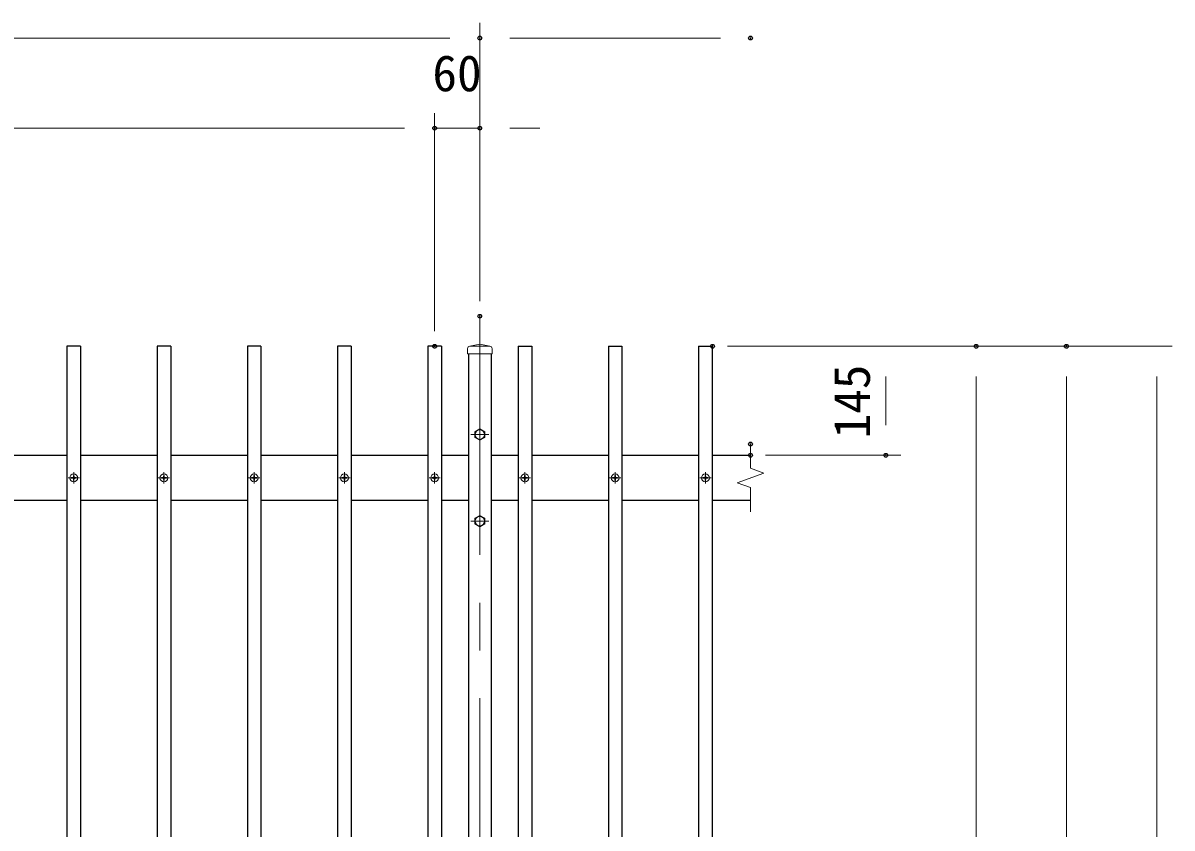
# Model space of a CAD drawing. Units: millimetres, scale not verified. Extents: x -4200 to 4200, y -2970 to 2970.
# Drawn here: x -2138 to -610, y 689 to 1760 of the extents above; entities that cross this region are included whole.
import ezdxf
from ezdxf.enums import TextEntityAlignment as Align

# ---------------------------------------------------------------- set-up
doc = ezdxf.new("R2010")
doc.units = ezdxf.units.MM
doc.header["$LTSCALE"] = 10
doc.header["$PDMODE"] = 32
doc.header["$PDSIZE"] = 5
doc.linetypes.add('USER1', pattern=[50.8, 31.75, -6.35, 6.35, -6.35])
for name, color, linetype, lineweight in [('0-2_D-BMK', 2, 'USER1', 13), ('0-4_D-STR1', 1, 'Continuous', 25), ('0-6_D-STR3', 3, 'Continuous', 13), ('0-8_D-STR-DIM', 7, 'Continuous', 13)]:
    doc.layers.add(name, color=color, linetype=linetype, lineweight=lineweight)
doc.layers.add('0-A_Defpoints', color=8, linetype='Continuous')
doc.styles.add('ＭＳ ゴシック', font='')
doc.styles.get('ＭＳ ゴシック').set_extended_font_data('MS Gothic')

msp = doc.modelspace()

# ---------------------------------------------------------------- linework, layer by layer
at = {"layer": '0-2_D-BMK'}
for p, q in [((-1530.77, 1369.85), (-1530.77, -490.15)), ((-1518.77, 1212.35), (-1542.77, 1212.35)), ((-2070.77, 1162.35), (-2070.77, 1147.35)), ((-1950.77, 1162.35), (-1950.77, 1147.35)), ((-1830.77, 1162.35), (-1830.77, 1147.35)), ((-1710.77, 1162.35), (-1710.77, 1147.35)), ((-1590.77, 1162.35), (-1590.77, 1147.35)), ((-1470.77, 1162.35), (-1470.77, 1147.35)), ((-1350.77, 1162.35), (-1350.77, 1147.35)), ((-1230.77, 1162.35), (-1230.77, 1147.35)), ((-2063.27, 1154.85), (-2078.27, 1154.85)), ((-1943.27, 1154.85), (-1958.27, 1154.85)), ((-1823.27, 1154.85), (-1838.27, 1154.85)), ((-1703.27, 1154.85), (-1718.27, 1154.85)), ((-1583.27, 1154.85), (-1598.27, 1154.85)), ((-1463.27, 1154.85), (-1478.27, 1154.85)), ((-1343.27, 1154.85), (-1358.27, 1154.85)), ((-1223.27, 1154.85), (-1238.27, 1154.85)), ((-1518.77, 1097.35), (-1542.77, 1097.35))]:
    msp.add_line(p, q, dxfattribs=at)
at = {"layer": '0-4_D-STR1'}
for p, q in [((-2079.77, 1329.85), (-2079.77, -120.15)), ((-2061.77, 1329.85), (-2079.77, 1329.85)), ((-2061.77, 1329.85), (-2061.77, -120.15)), ((-1959.77, 1329.85), (-1959.77, -120.15)), ((-1941.77, 1329.85), (-1959.77, 1329.85)), ((-1941.77, 1329.85), (-1941.77, -120.15)), ((-1839.77, 1329.85), (-1839.77, -120.15)), ((-1821.77, 1329.85), (-1839.77, 1329.85)), ((-1821.77, 1329.85), (-1821.77, -120.15)), ((-1719.77, 1329.85), (-1719.77, -120.15)), ((-1701.77, 1329.85), (-1719.77, 1329.85)), ((-1701.77, 1329.85), (-1701.77, -120.15)), ((-1599.77, 1329.85), (-1599.77, -120.15)), ((-1581.77, 1329.85), (-1599.77, 1329.85)), ((-1581.77, 1329.85), (-1581.77, -120.15)), ((-1479.77, 1329.85), (-1479.77, -120.15)), ((-1479.77, 1329.85), (-1461.77, 1329.85)), ((-1461.77, 1329.85), (-1461.77, -120.15)), ((-1359.77, 1329.85), (-1359.77, -120.15)), ((-1359.77, 1329.85), (-1341.77, 1329.85)), ((-1341.77, 1329.85), (-1341.77, -120.15)), ((-1239.77, 1329.85), (-1239.77, -120.15)), ((-1239.77, 1329.85), (-1221.77, 1329.85)), ((-1221.77, 1329.85), (-1221.77, -120.15)), ((-1545.77, 1319.85), (-1545.77, -390.15)), ((-1515.77, 1319.85), (-1515.77, -390.15)), ((-2181.77, 1184.85), (-2079.77, 1184.85)), ((-2061.77, 1184.85), (-1959.77, 1184.85)), ((-1941.77, 1184.85), (-1839.77, 1184.85)), ((-1821.77, 1184.85), (-1719.77, 1184.85)), ((-1701.77, 1184.85), (-1599.77, 1184.85)), ((-1581.77, 1184.85), (-1545.77, 1184.85)), ((-1515.77, 1184.85), (-1479.77, 1184.85)), ((-1461.77, 1184.85), (-1359.77, 1184.85)), ((-1341.77, 1184.85), (-1239.77, 1184.85)), ((-1221.77, 1184.85), (-1170.77, 1184.85)), ((-2079.77, 1124.85), (-2181.77, 1124.85)), ((-1959.77, 1124.85), (-2061.77, 1124.85)), ((-1839.77, 1124.85), (-1941.77, 1124.85)), ((-1719.77, 1124.85), (-1821.77, 1124.85)), ((-1599.77, 1124.85), (-1701.77, 1124.85)), ((-1545.77, 1124.85), (-1581.77, 1124.85)), ((-1479.77, 1124.85), (-1515.77, 1124.85)), ((-1359.77, 1124.85), (-1461.77, 1124.85)), ((-1239.77, 1124.85), (-1341.77, 1124.85)), ((-1170.77, 1124.85), (-1221.77, 1124.85))]:
    msp.add_line(p, q, dxfattribs=at)
at = {"layer": '0-6_D-STR3'}
for p, q in [((-1530.77, 1332.85), (-1544.02, 1329.85)), ((-1544.02, 1329.85), (-1517.52, 1329.85)), ((-1530.77, 1332.85), (-1517.52, 1329.85)), ((-1547.02, 1326.85), (-1547.02, 1319.85)), ((-1547.02, 1319.85), (-1514.52, 1319.85)), ((-1514.52, 1326.85), (-1514.52, 1319.85)), ((-2072.6, 1155.24), (-2074.12, 1155.22)), ((-2074.12, 1155.22), (-2074.12, 1154.48)), ((-2074.12, 1155.22), (-2074.12, 1154.48)), ((-2072.6, 1154.46), (-2074.12, 1154.48)), ((-2071.68, 1155.72), (-2072.6, 1155.24)), ((-2071.68, 1153.99), (-2072.6, 1154.46)), ((-2071.66, 1155.73), (-2071.17, 1156.65)), ((-2071.66, 1153.97), (-2071.17, 1153.05)), ((-2071.14, 1158.2), (-2071.17, 1156.65)), ((-2071.17, 1158.2), (-2070.41, 1158.2)), ((-2071.14, 1151.5), (-2071.17, 1153.05)), ((-2071.14, 1151.5), (-2070.41, 1151.5)), ((-2070.41, 1158.2), (-2070.38, 1156.65)), ((-2070.41, 1151.5), (-2070.38, 1153.05)), ((-2069.89, 1155.73), (-2070.38, 1156.65)), ((-2069.89, 1153.97), (-2070.38, 1153.05)), ((-2069.87, 1155.72), (-2068.95, 1155.24)), ((-2069.87, 1153.99), (-2068.95, 1154.46)), ((-2068.95, 1154.46), (-2067.42, 1154.48)), ((-1952.6, 1155.24), (-1954.12, 1155.22)), ((-1954.12, 1155.22), (-1954.12, 1154.48)), ((-1954.12, 1155.22), (-1954.12, 1154.48)), ((-1952.6, 1154.46), (-1954.12, 1154.48)), ((-1951.68, 1155.72), (-1952.6, 1155.24)), ((-1951.68, 1153.99), (-1952.6, 1154.46)), ((-1951.66, 1155.73), (-1951.17, 1156.65)), ((-1951.66, 1153.97), (-1951.17, 1153.05)), ((-1951.14, 1158.2), (-1951.17, 1156.65)), ((-1951.17, 1158.2), (-1950.41, 1158.2)), ((-1951.14, 1151.5), (-1951.17, 1153.05)), ((-1951.14, 1151.5), (-1950.41, 1151.5)), ((-1950.41, 1158.2), (-1950.38, 1156.65)), ((-1950.41, 1151.5), (-1950.38, 1153.05)), ((-1949.89, 1155.73), (-1950.38, 1156.65)), ((-1949.89, 1153.97), (-1950.38, 1153.05)), ((-1949.87, 1155.72), (-1948.95, 1155.24)), ((-1949.87, 1153.99), (-1948.95, 1154.46)), ((-1948.95, 1154.46), (-1947.42, 1154.48)), ((-1832.6, 1155.24), (-1834.12, 1155.22)), ((-1834.12, 1155.22), (-1834.12, 1154.48)), ((-1834.12, 1155.22), (-1834.12, 1154.48)), ((-1832.6, 1154.46), (-1834.12, 1154.48)), ((-1831.68, 1155.72), (-1832.6, 1155.24)), ((-1831.68, 1153.99), (-1832.6, 1154.46)), ((-1831.66, 1155.73), (-1831.17, 1156.65)), ((-1831.66, 1153.97), (-1831.17, 1153.05)), ((-1831.14, 1158.2), (-1831.17, 1156.65)), ((-1831.17, 1158.2), (-1830.41, 1158.2)), ((-1831.14, 1151.5), (-1831.17, 1153.05)), ((-1831.14, 1151.5), (-1830.41, 1151.5)), ((-1830.41, 1158.2), (-1830.38, 1156.65)), ((-1830.41, 1151.5), (-1830.38, 1153.05)), ((-1829.89, 1155.73), (-1830.38, 1156.65)), ((-1829.89, 1153.97), (-1830.38, 1153.05)), ((-1829.87, 1155.72), (-1828.95, 1155.24)), ((-1829.87, 1153.99), (-1828.95, 1154.46)), ((-1828.95, 1154.46), (-1827.42, 1154.48)), ((-1712.6, 1155.24), (-1714.12, 1155.22)), ((-1714.12, 1155.22), (-1714.12, 1154.48)), ((-1714.12, 1155.22), (-1714.12, 1154.48)), ((-1712.6, 1154.46), (-1714.12, 1154.48)), ((-1711.68, 1155.72), (-1712.6, 1155.24)), ((-1711.68, 1153.99), (-1712.6, 1154.46)), ((-1711.66, 1155.73), (-1711.17, 1156.65)), ((-1711.66, 1153.97), (-1711.17, 1153.05)), ((-1711.14, 1158.2), (-1711.17, 1156.65)), ((-1711.17, 1158.2), (-1710.41, 1158.2)), ((-1711.14, 1151.5), (-1711.17, 1153.05)), ((-1711.14, 1151.5), (-1710.41, 1151.5)), ((-1710.41, 1158.2), (-1710.38, 1156.65)), ((-1710.41, 1151.5), (-1710.38, 1153.05)), ((-1709.89, 1155.73), (-1710.38, 1156.65)), ((-1709.89, 1153.97), (-1710.38, 1153.05)), ((-1709.87, 1155.72), (-1708.95, 1155.24)), ((-1709.87, 1153.99), (-1708.95, 1154.46)), ((-1708.95, 1154.46), (-1707.42, 1154.48)), ((-1592.6, 1155.24), (-1594.12, 1155.22)), ((-1594.12, 1155.22), (-1594.12, 1154.48)), ((-1594.12, 1155.22), (-1594.12, 1154.48)), ((-1592.6, 1154.46), (-1594.12, 1154.48)), ((-1591.68, 1155.72), (-1592.6, 1155.24)), ((-1591.68, 1153.99), (-1592.6, 1154.46)), ((-1591.66, 1155.73), (-1591.17, 1156.65)), ((-1591.66, 1153.97), (-1591.17, 1153.05)), ((-1591.14, 1158.2), (-1591.17, 1156.65)), ((-1591.17, 1158.2), (-1590.41, 1158.2)), ((-1591.14, 1151.5), (-1591.17, 1153.05)), ((-1591.14, 1151.5), (-1590.41, 1151.5)), ((-1590.41, 1158.2), (-1590.38, 1156.65)), ((-1590.41, 1151.5), (-1590.38, 1153.05)), ((-1589.89, 1155.73), (-1590.38, 1156.65)), ((-1589.89, 1153.97), (-1590.38, 1153.05)), ((-1589.87, 1155.72), (-1588.95, 1155.24)), ((-1589.87, 1153.99), (-1588.95, 1154.46)), ((-1588.95, 1154.46), (-1587.42, 1154.48)), ((-1472.6, 1155.24), (-1474.12, 1155.22)), ((-1474.12, 1155.22), (-1474.12, 1154.48)), ((-1474.12, 1155.22), (-1474.12, 1154.48)), ((-1472.6, 1154.46), (-1474.12, 1154.48)), ((-1471.68, 1155.72), (-1472.6, 1155.24)), ((-1471.68, 1153.99), (-1472.6, 1154.46)), ((-1471.66, 1155.73), (-1471.17, 1156.65)), ((-1471.66, 1153.97), (-1471.17, 1153.05)), ((-1471.14, 1158.2), (-1471.17, 1156.65)), ((-1471.17, 1158.2), (-1470.41, 1158.2)), ((-1471.14, 1151.5), (-1471.17, 1153.05)), ((-1471.14, 1151.5), (-1470.41, 1151.5)), ((-1470.41, 1158.2), (-1470.38, 1156.65)), ((-1470.41, 1151.5), (-1470.38, 1153.05)), ((-1469.89, 1155.73), (-1470.38, 1156.65)), ((-1469.89, 1153.97), (-1470.38, 1153.05)), ((-1469.87, 1155.72), (-1468.95, 1155.24)), ((-1469.87, 1153.99), (-1468.95, 1154.46)), ((-1468.95, 1154.46), (-1467.42, 1154.48)), ((-1352.6, 1155.24), (-1354.12, 1155.22)), ((-1354.12, 1155.22), (-1354.12, 1154.48)), ((-1354.12, 1155.22), (-1354.12, 1154.48)), ((-1352.6, 1154.46), (-1354.12, 1154.48)), ((-1351.68, 1155.72), (-1352.6, 1155.24)), ((-1351.68, 1153.99), (-1352.6, 1154.46)), ((-1351.66, 1155.73), (-1351.17, 1156.65)), ((-1351.66, 1153.97), (-1351.17, 1153.05)), ((-1351.14, 1158.2), (-1351.17, 1156.65)), ((-1351.17, 1158.2), (-1350.41, 1158.2)), ((-1351.14, 1151.5), (-1351.17, 1153.05)), ((-1351.14, 1151.5), (-1350.41, 1151.5)), ((-1350.41, 1158.2), (-1350.38, 1156.65)), ((-1350.41, 1151.5), (-1350.38, 1153.05)), ((-1349.89, 1155.73), (-1350.38, 1156.65)), ((-1349.89, 1153.97), (-1350.38, 1153.05)), ((-1349.87, 1155.72), (-1348.95, 1155.24)), ((-1349.87, 1153.99), (-1348.95, 1154.46)), ((-1348.95, 1154.46), (-1347.42, 1154.48)), ((-1232.6, 1155.24), (-1234.12, 1155.22)), ((-1234.12, 1155.22), (-1234.12, 1154.48)), ((-1234.12, 1155.22), (-1234.12, 1154.48)), ((-1232.6, 1154.46), (-1234.12, 1154.48)), ((-1231.68, 1155.72), (-1232.6, 1155.24)), ((-1231.68, 1153.99), (-1232.6, 1154.46)), ((-1231.66, 1155.73), (-1231.17, 1156.65)), ((-1231.66, 1153.97), (-1231.17, 1153.05)), ((-1231.14, 1158.2), (-1231.17, 1156.65)), ((-1231.17, 1158.2), (-1230.41, 1158.2)), ((-1231.14, 1151.5), (-1231.17, 1153.05)), ((-1231.14, 1151.5), (-1230.41, 1151.5)), ((-1230.41, 1158.2), (-1230.38, 1156.65)), ((-1230.41, 1151.5), (-1230.38, 1153.05)), ((-1229.89, 1155.73), (-1230.38, 1156.65)), ((-1229.89, 1153.97), (-1230.38, 1153.05)), ((-1229.87, 1155.72), (-1228.95, 1155.24)), ((-1229.87, 1153.99), (-1228.95, 1154.46)), ((-1228.95, 1154.46), (-1227.42, 1154.48))]:
    msp.add_line(p, q, dxfattribs=at)
for points in [[(-1524.27, 1216.1), (-1530.77, 1219.86), (-1537.27, 1216.1), (-1537.27, 1208.6), (-1530.77, 1204.84), (-1524.27, 1208.6)], [(-1524.27, 1101.1), (-1530.77, 1104.86), (-1537.27, 1101.1), (-1537.27, 1093.6), (-1530.77, 1089.84), (-1524.27, 1093.6)]]:
    msp.add_lwpolyline(points, close=True, dxfattribs=at)
for points in [[(-2068.95, 1155.24), (-2067.42, 1155.22), (-2067.42, 1154.48)], [(-1948.95, 1155.24), (-1947.42, 1155.22), (-1947.42, 1154.48)], [(-1828.95, 1155.24), (-1827.42, 1155.22), (-1827.42, 1154.48)], [(-1708.95, 1155.24), (-1707.42, 1155.22), (-1707.42, 1154.48)], [(-1588.95, 1155.24), (-1587.42, 1155.22), (-1587.42, 1154.48)], [(-1468.95, 1155.24), (-1467.42, 1155.22), (-1467.42, 1154.48)], [(-1348.95, 1155.24), (-1347.42, 1155.22), (-1347.42, 1154.48)], [(-1228.95, 1155.24), (-1227.42, 1155.22), (-1227.42, 1154.48)]]:
    msp.add_lwpolyline(points, dxfattribs=at)
for centre, radius in [((-1530.77, 1212.35), 6.25), ((-2070.77, 1154.85), 5.25), ((-1950.77, 1154.85), 5.25), ((-1830.77, 1154.85), 5.25), ((-1710.77, 1154.85), 5.25), ((-1590.77, 1154.85), 5.25), ((-1470.77, 1154.85), 5.25), ((-1350.77, 1154.85), 5.25), ((-1230.77, 1154.85), 5.25), ((-1530.77, 1097.35), 6.25)]:
    msp.add_circle(centre, radius, dxfattribs=at)
for centre, start, end in [((-1544.02, 1326.85), 90, 180), ((-1517.52, 1326.85), 0, 90)]:
    msp.add_arc(centre, 3, start, end, dxfattribs=at)
at = {"layer": '0-8_D-STR-DIM'}
for p, q in [((-1530.77, 1389.85), (-1530.77, 1759.85)), ((-1530.77, 1389.85), (-1530.77, 1759.85)), ((-3290.77, 1739.85), (-1570.77, 1739.85)), ((-1490.77, 1739.85), (-1210.77, 1739.85)), ((-1590.77, 1349.85), (-1590.77, 1639.85)), ((-1590.77, 1349.85), (-1590.77, 1639.85)), ((-1530.77, 1389.85), (-1530.77, 1639.85)), ((-3230.77, 1619.85), (-1630.77, 1619.85)), ((-1630.77, 1619.85), (-1670.77, 1619.85)), ((-1590.77, 1619.85), (-1530.77, 1619.85)), ((-1490.77, 1619.85), (-1450.77, 1619.85)), ((-1201.27, 1329.85), (-850.77, 1329.85)), ((-1201.27, 1329.85), (-730.77, 1329.85)), ((-1201.27, 1329.85), (-610.25, 1329.85)), ((-1201.27, 1329.85), (-970.77, 1329.85)), ((-990.77, 1289.85), (-990.77, 1224.85)), ((-870.77, -80.15), (-870.77, 1289.85)), ((-750.77, -130.15), (-750.77, 1289.85)), ((-630.25, 1289.85), (-630.25, -350.15)), ((-1170.77, 1199.85), (-1170.77, 1167.68)), ((-1150.77, 1184.85), (-970.77, 1184.85)), ((-1188.39, 1148.44), (-1153.15, 1161.26)), ((-1153.15, 1161.26), (-1170.77, 1167.68)), ((-1170.77, 1142.02), (-1188.39, 1148.44)), ((-1170.77, 1142.02), (-1170.77, 1109.85))]:
    msp.add_line(p, q, dxfattribs=at)
at = {"layer": '0-A_Defpoints'}
for p in [(-1530.77, 1739.85), (-1170.77, 1739.85), (-1590.77, 1619.85), (-1530.77, 1619.85), (-1530.77, 1369.85), (-1590.77, 1329.85), (-1221.27, 1329.85), (-870.77, 1329.85), (-750.77, 1329.85), (-1170.77, 1199.85), (-1170.77, 1184.85), (-990.77, 1184.85)]:
    msp.add_point(p, dxfattribs=at)

# ---------------------------------------------------------------- texts
at = {"layer": '0-8_D-STR-DIM', "style": 'ＭＳ ゴシック'}
msp.add_text('60', height=48.09, dxfattribs=at).set_placement((-1593.77, 1654.6), align=Align.BOTTOM_LEFT)
msp.add_text('145', height=48.09, rotation=90, dxfattribs=at).set_placement((-997.52, 1207.35), align=Align.BOTTOM_LEFT)

doc.saveas('drawing.dxf')
